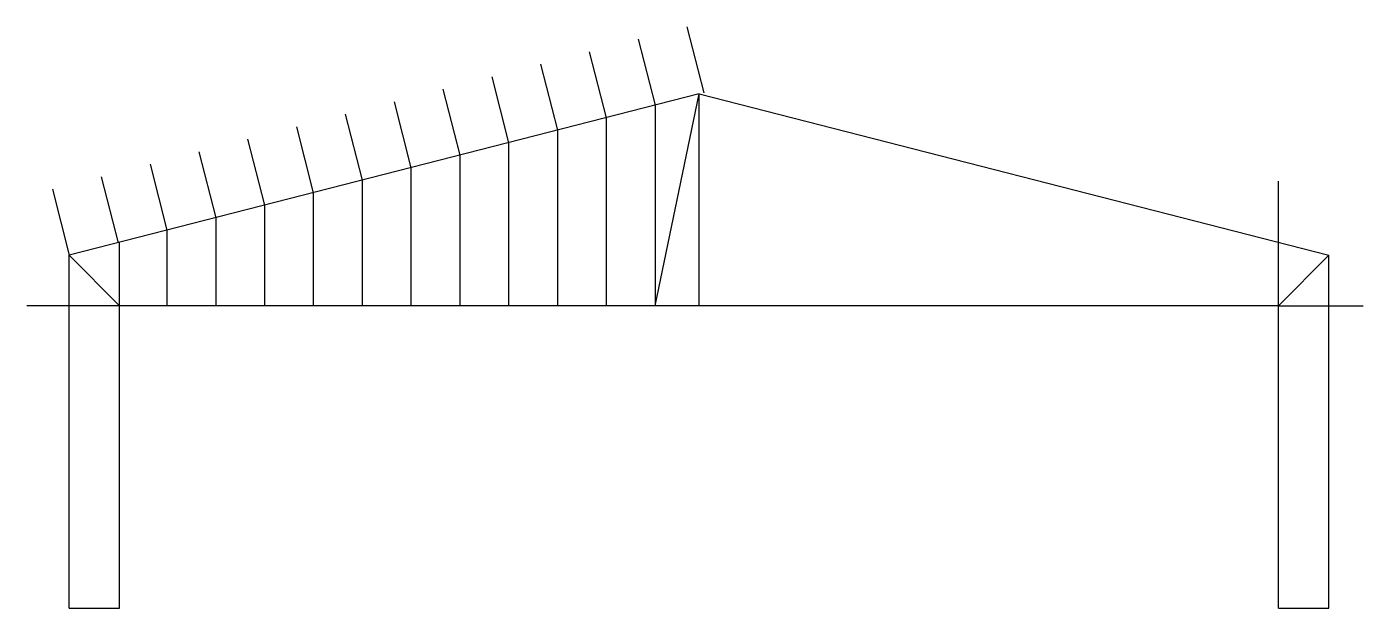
# Model space of a CAD drawing. Header units: millimetres. Extents: x 981 to 1007.5, y 313.1 to 324.6.
import ezdxf

# ---------------------------------------------------------------- set-up
doc = ezdxf.new("R2010")
doc.units = ezdxf.units.MM

msp = doc.modelspace()

# ---------------------------------------------------------------- linework, layer by layer
for p, q in [((994.071, 324.584), (994.406, 323.276)), ((993.102, 324.336), (993.437, 323.028)), ((992.133, 324.088), (992.468, 322.78)), ((990.196, 323.592), (990.531, 322.284)), ((991.165, 323.84), (991.499, 322.532)), ((989.227, 323.344), (989.562, 322.036)), ((994.312, 323.252), (981.812, 320.052)), ((988.258, 323.096), (988.593, 321.788)), ((993.437, 319.052), (994.312, 323.252)), ((994.312, 319.052), (994.312, 323.252)), ((994.312, 323.252), (1006.812, 320.052)), ((987.29, 322.848), (987.624, 321.54)), ((993.437, 323.028), (993.437, 319.052)), ((986.321, 322.6), (986.656, 321.292)), ((991.499, 322.532), (991.499, 319.052)), ((992.468, 322.78), (992.468, 319.052)), ((985.352, 322.352), (985.687, 321.044)), ((990.531, 322.284), (990.531, 319.052)), ((984.383, 322.104), (984.718, 320.796)), ((989.562, 322.036), (989.562, 319.052)), ((983.415, 321.856), (983.749, 320.548)), ((988.593, 321.788), (988.593, 319.052)), ((982.446, 321.608), (982.781, 320.3)), ((987.624, 321.54), (987.624, 319.052)), ((1005.812, 319.052), (1005.812, 321.52)), ((981.477, 321.36), (981.812, 320.052)), ((986.656, 321.292), (986.656, 319.052)), ((985.687, 321.044), (985.687, 319.052)), ((984.718, 320.796), (984.718, 319.052)), ((983.749, 320.548), (983.749, 319.052)), ((982.812, 319.052), (982.812, 320.308)), ((981.812, 313.052), (981.812, 320.052)), ((982.812, 319.052), (981.812, 320.052)), ((1005.812, 319.052), (1006.812, 320.052)), ((1006.812, 313.052), (1006.812, 320.052)), ((982.812, 319.052), (980.969, 319.052)), ((982.812, 313.052), (982.812, 319.052)), ((1005.812, 319.052), (982.812, 319.052)), ((1005.812, 313.052), (1005.812, 319.052)), ((1005.812, 319.052), (1007.492, 319.052)), ((981.812, 313.052), (982.812, 313.052)), ((1005.812, 313.052), (1006.812, 313.052))]:
    msp.add_line(p, q)

doc.saveas('drawing.dxf')
